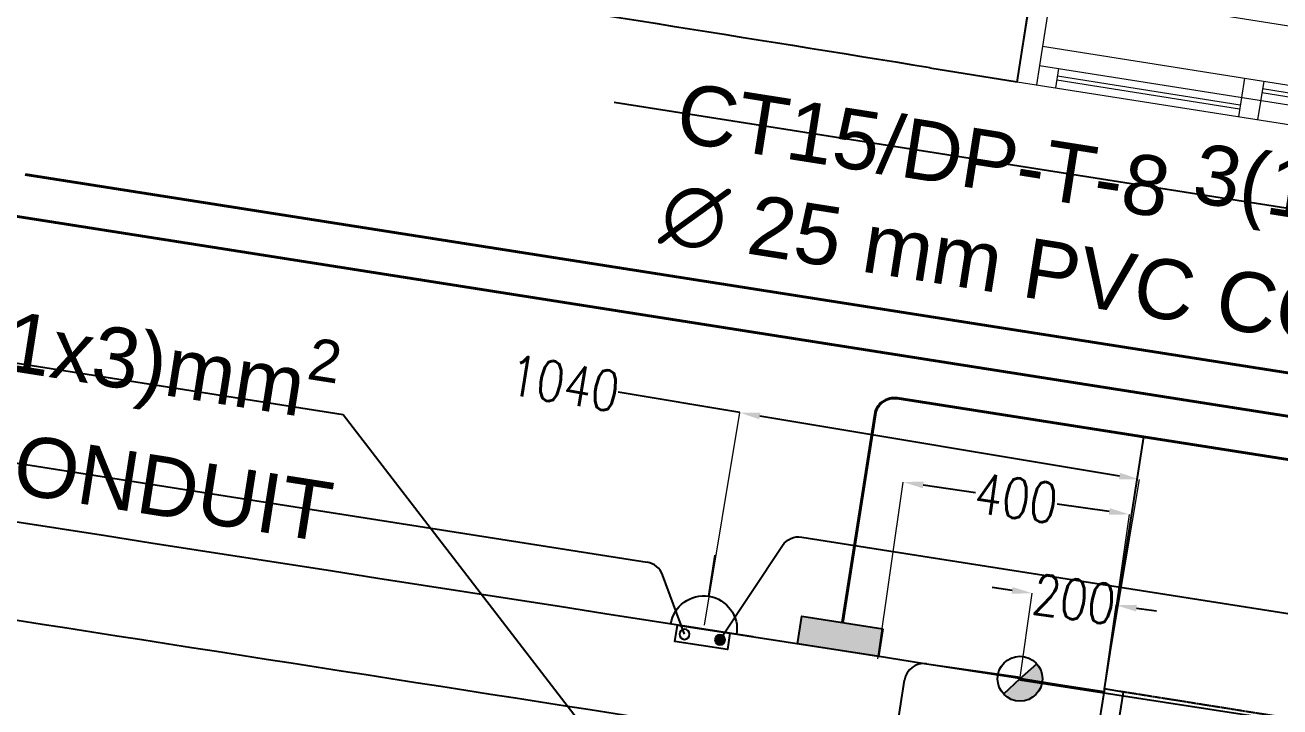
# Model space of a CAD drawing. Extents: x -678889171 to 586587, y -792238163 to 335485.
# Drawn here: x 34771 to 37993, y 37479 to 39229 of the extents above; entities that cross this region are included whole.
import ezdxf
from ezdxf import colors
from ezdxf.entities.mleader import LeaderData, LeaderLine
from ezdxf.math import Vec2, Vec3

# ---------------------------------------------------------------- set-up
doc = ezdxf.new("R2010")
doc.units = 0
doc.header["$MEASUREMENT"] = 0
doc.linetypes.add('XR-Typ32 7th to11Th$0$XR-A-TYP-2-3-4-6-7-8-9-10$0$HIDDEN', pattern=[0.375, 0.25, -0.125])
doc.layers.get('0').update_dxf_attribs({"color": 8})
doc.layers.get('Defpoints').update_dxf_attribs({"color": 252})
for name, color, linetype in [('1', 8, 'Continuous'), ('25MM POWER CONDUIT', 4, 'Continuous'), ('E-POW-BLOCK', 4, 'Continuous'), ('E-TEXT', 3, 'Continuous'), ('loop line emped', 1, 'Continuous'), ('MEP', 4, 'Continuous'), ('powr wire', 4, 'Continuous'), ('XR-A-9TH-FLOOR$0$A-WALL', 252, 'Continuous'), ('XR-A-TYP30$0$A-WALL', 252, 'Continuous'), ('XR-Typ29 7th to11Th$0$A-WALL', 252, 'Continuous'), ('XR-Typ32 7th to11Th$0$A-WALL', 252, 'Continuous'), ('XR-Typ32 7th to11Th$0$XR-A-TYP-2-3-4-6-7-8-9-10$0$A-DOOR', 252, 'Continuous'), ('XR-Typ32 7th to11Th$0$XR-A-TYP-2-3-4-6-7-8-9-10$0$A-FLOR-OVHD', 252, 'XR-Typ32 7th to11Th$0$XR-A-TYP-2-3-4-6-7-8-9-10$0$HIDDEN')]:
    doc.layers.add(name, color=color, linetype=linetype)
doc.layers.add('XR-Ducts$0$2nd floor towers$0$xref units$0$A-ELEV-GLAZ', color=252, linetype='Continuous', lineweight=20)
doc.layers.add('XR-Ducts$0$2nd floor towers$0$xref units$0$A-GLAZ-SILL', color=252, linetype='Continuous', lineweight=20)
doc.styles.get("Standard").update_dxf_attribs({"font": 'arial.ttf'})
doc.styles.add('Work$0$E-M.MODUL', font='romans.shx', dxfattribs={"width": 0.8})
doc.dimstyles.new('Work$0$S-DIM', dxfattribs={"dimscale": 500, "dimtxt": 0.2065, "dimasz": 0.104, "dimexe": 0, "dimexo": 0, "dimgap": 0, "dimtad": 0, "dimdec": 0, "dimzin": 0, "dimdsep": 46, "dimtxsty": 'Work$0$E-M.MODUL', "dimcen": 0.25, "dimclrd": 5, "dimclre": 5, "dimclrt": 1, "dimadec": 0, "dimazin": 0, "dimtfac": 1, "dimtdec": 0, "dimtofl": 0, "dimtmove": 0, "dimatfit": 3, "dimfxl": 1, "dimtolj": 1, "dimtzin": 0, "dimlwe": 13, "dimarcsym": 0})

# ---------------------------------------------------------------- blocks, each defined once
blk = doc.blocks.new('SO1')
at = {"layer": 'E-POW-BLOCK'}
h = blk.add_hatch(color=3, dxfattribs=at)
h.dxf.hatch_style = 1
edge = h.paths.add_edge_path()
edge.add_arc((-0.1064295025979398, -0.04814632734824666), 0.03025259035537483, 0, 360)
at = {"layer": 'E-POW-BLOCK', "color": 3}
for p, q in [((1.42e-14, 0.2000001000000597), (0, 0.4500002250000599)), ((-0.3000001499999971, 7.11e-14), (0.3000001499999971, 1.42e-14))]:
    blk.add_line(p, q, dxfattribs=at)
blk.add_lwpolyline([(0.1593095883453804, 4.265338082731773e-14), (-0.1593095883453804, 4.265338082731773e-14), (-0.1593095883453804, -0.09876317676643645), (0.1593095883453804, -0.09876317676643645)], close=True, dxfattribs=at)
for centre in [(-0.1064295025979398, -0.04814632734824666), (0.1096454942411166, -0.04814632734824666)]:
    blk.add_circle(centre, 0.03025259035537483, dxfattribs=at)
blk.add_arc((0, 1.42e-14), 0.2000001000000001, 0, 179.9999999999979, dxfattribs=at)
blk = doc.blocks.new('POWER OUTLET')
h = blk.add_hatch(color=3)
h.dxf.hatch_style = 1
h.paths.add_polyline_path([(-33.35452180699924, 31.98717332019851), (-34.06205133726363, 32.74224302445008, 0.207370734747003), (-34.38928182481724, 31.98717332019851, 0.6487759016068458), (-32.66350035819608, 31.21696708043626)])
at = {"color": 3}
for points in [[(-33.35452180699924, 31.98717332019851), (-34.06205133726363, 32.74224302445008)], [(-33.35452180699924, 31.98717332019851), (-32.66350035819608, 31.21696708043626)]]:
    blk.add_lwpolyline(points, dxfattribs=at)
blk.add_circle((-33.35452180699924, 31.98717332019851), 1.034760017818, dxfattribs=at)
blk = doc.blocks.new('*D2898')
at = {"layer": '25MM POWER CONDUIT', "color": 5, "lineweight": -2, "transparency": 16777216}
for p, q in [((37305.30888352758, 37778.39794855785), (37253.83168319228, 37785.75307232564)), ((37624.17534806368, 37732.83792787335), (37675.65254839898, 37725.48280410557))]:
    blk.add_line(p, q, dxfattribs=at)
at = {"layer": '25MM POWER CONDUIT', "color": 5, "lineweight": 13, "transparency": 16777216}
for p, q in [((37325.02347697472, 37548.74200027966), (37356.78608386288, 37771.04282479008)), ((37540.93554021573, 37517.89222275995), (37572.69814772838, 37740.19305164113))]:
    blk.add_line(p, q, dxfattribs=at)
at = {"layer": '25MM POWER CONDUIT', "color": 5, "transparency": 16777216}
for points in [[(37306.53473748887, 37786.97748194706), (37304.08302956628, 37769.81841516864), (37356.78608386288, 37771.04282479008)], [(37625.40120202498, 37741.41746126256), (37622.94949410239, 37724.25839448413), (37572.69814772838, 37740.19305164113)]]:
    blk.add_solid(points, dxfattribs=at)
at = {"layer": 'Defpoints', "color": 0, "transparency": 16777216}
for p in [(37356.78608386288, 37771.04282479008), (37325.02347697472, 37548.74200027966, 3.282074116925556e-06), (37540.93554021573, 37517.89222275995, 3.282074116925556e-06)]:
    blk.add_point(p, dxfattribs=at)
at = {"layer": '25MM POWER CONDUIT', "color": 1, "transparency": 16777216, "insert": (37464.74211579563, 37755.6179382156), "char_height": 103.25, "attachment_point": 5, "rotation": 351.8685472691534, "style": 'Work$0$E-M.MODUL'}
blk.add_mtext('\\A1;200', dxfattribs=at)
blk = doc.blocks.new('h')
h = blk.add_hatch()
h.set_pattern_fill('AR-CONC', color=4)
h.set_pattern_definition([(49.99999999999999, (0, 0), (7.172601826007535, -0.6275213498259511), [0.75, -8.25]), (355, (0, 0), (-1.38751333613, 7.521921337000118), [0.6, -6.6]), (100.45144446, (0.59771681, -0.05229344), (5.78508846727112, 6.894399909686294), [0.6374019199999998, -7.011421119999999]), (46.18420000000001, (0, 2), (10.67241330671572, -1.655192807930765), [1.125, -12.375]), (96.63563549, (0.88936745, 1.86206693), (9.346619456742284, 9.741186007745505), [0.95610342, -10.5171376]), (351.1841639899999, (0, 2), (9.346619450547731, 9.741186002699902), [0.9, -9.90000001]), (21, (1, 1.5), (5.969070521184617, -4.026188906653388), [0.75, -8.25]), (326.0000000000001, (1, 1.5), (2.433153319215817, 7.25150045046853), [0.6, -6.6]), (71.45144474, (1.49742254, 1.16448426), (8.402223767299711, 3.225311528063538), [0.6374019000000001, -7.01142112]), (37.50000000000001, (0, 0), (0.1215985531729067, 3.328938538313115), [0, -6.52, 0, -6.7, 0, -6.625]), (7.499999999999999, (0, 0), (2.630695374421486, 3.944117118823602), [0, -3.82, 0, -6.37, 0, -2.525]), (327.5, (-2.23, 0), (5.33822436172409, -0.2255487173437976), [0, -2.5, 0, -7.8, 0, -10.35]), (317.5, (-3.23, 0), (5.831861693423862, 1.001049823323177), [0, -3.25, 0, -5.18, 0, -7.35])])
h.paths.add_polyline_path([(648500834.4310429, 819108045.8914065), (648500906.656452, 819108048.82615), (648500915.1896517, 819107838.8201035), (648500842.9642427, 819107835.8853601)])
at = {"color": 4}
blk.add_lwpolyline([(648500834.4310429, 819108045.8914065), (648500906.656452, 819108048.82615), (648500915.1896517, 819107838.8201035), (648500842.9642427, 819107835.8853601)], close=True, dxfattribs=at)
blk = doc.blocks.new('*D2902')
at = {"layer": '25MM POWER CONDUIT', "color": 5, "lineweight": 13, "transparency": 16777216}
for p, q in [((36960.90009047246, 37602.81424635433), (37025.71357209411, 38056.43225241466)), ((37542.09366037106, 37525.15994345927), (37606.15279426297, 37973.49840420776))]:
    blk.add_line(p, q, dxfattribs=at)
at = {"layer": '25MM POWER CONDUIT', "color": 5, "lineweight": -2, "transparency": 16777216}
for p, q in [((37077.19077242941, 38049.07712864688), (37210.80090095529, 38029.98675416001)), ((37554.67559392767, 37980.85352797553), (37421.06546540179, 37999.9439024624))]:
    blk.add_line(p, q, dxfattribs=at)
at = {"layer": '25MM POWER CONDUIT', "color": 5, "transparency": 16777216}
for points in [[(37078.41662639071, 38057.65666203609), (37075.96491846812, 38040.49759525766), (37025.71357209411, 38056.43225241466)], [(37555.90144788897, 37989.43306136474), (37553.44973996637, 37972.27399458631), (37606.15279426297, 37973.49840420776)]]:
    blk.add_solid(points, dxfattribs=at)
at = {"layer": 'Defpoints', "color": 0, "transparency": 16777216}
for p in [(37025.71357209411, 38056.43225241466), (36960.90009047246, 37602.81424635433, 0.0524064364593957), (37542.09366037106, 37525.15994345927, 2.122541052956497e-06)]:
    blk.add_point(p, dxfattribs=at)
at = {"layer": '25MM POWER CONDUIT', "color": 1, "transparency": 16777216, "insert": (37315.93318317854, 38014.96532831121), "char_height": 103.25, "attachment_point": 5, "rotation": 351.8685472691534, "style": 'Work$0$E-M.MODUL'}
blk.add_mtext('\\A1;400', dxfattribs=at)
blk = doc.blocks.new('*D3306')
at = {"layer": '1', "color": 5, "lineweight": -2, "transparency": 16777216}
for p, q in [((36606.25585059583, 38234.49468350701), (36293.63050617448, 38286.74039341951)), ((37580.75579598208, 38071.63699341589), (36657.54456557174, 38225.92335244818))]:
    blk.add_line(p, q, dxfattribs=at)
at = {"layer": '1', "color": 5, "lineweight": 13, "transparency": 16777216}
for p, q in [((36515.14687978095, 37689.32124383935), (36606.25585059583, 38234.49468350701)), ((37540.93554014311, 37517.89222268941), (37632.04451095799, 38063.06566235707))]:
    blk.add_line(p, q, dxfattribs=at)
at = {"layer": '1', "color": 5, "transparency": 16777216}
for points in [[(36658.97312074821, 38234.47147161083), (36656.11601039527, 38217.37523328553), (36606.25585059583, 38234.49468350701)], [(37582.18435115855, 38080.18511257855), (37579.32724080561, 38063.08887425325), (37632.04451095799, 38063.06566235707)]]:
    blk.add_solid(points, dxfattribs=at)
at = {"layer": 'Defpoints', "color": 0, "transparency": 16777216}
for p in [(37632.04451095799, 38063.06566235707), (36515.14687978095, 37689.32124383935, 5.331979217254605e-06), (37540.93554014311, 37517.89222268941, 2.438577905969448e-08)]:
    blk.add_point(p, dxfattribs=at)
at = {"layer": '1', "color": 1, "transparency": 16777216, "insert": (36155.90715551161, 38309.75661508966), "char_height": 103.25, "attachment_point": 5, "rotation": 350.51244993788094, "style": 'Work$0$E-M.MODUL'}
blk.add_mtext('\\A1;1040', dxfattribs=at)
blk = doc.blocks.new('XR-Ducts$0$2nd floor towers$0$xref units$0$WINDUCT')
at = {"layer": 'XR-Ducts$0$2nd floor towers$0$xref units$0$A-ELEV-GLAZ', "extrusion": (9.407166294760566e-29, 1.548440174127147e-15, -1)}
for p, q in [((171211.1403306981, 30904.21280036221), (171461.1403306982, 30904.21280036221)), ((171211.1403306981, 30854.21280036221), (171211.1403306981, 30904.21280036221)), ((171461.1403306982, 30904.21280036221), (171461.1403306982, 29704.21280036221)), ((171211.1403306981, 30854.21280036221), (171411.1403306982, 30854.21280036221)), ((171361.1403306981, 30854.21280036221), (171361.1403306981, 29754.2128003622)), ((171411.1403306982, 30854.21280036221), (171461.1403306981, 30854.21280036221)), ((171411.1403306982, 30854.21280036221), (171411.1403306982, 29754.2128003622)), ((171411.1403306982, 30804.2128003622), (171461.1403306981, 30804.2128003622)), ((171431.1403306982, 30329.21280036222), (171431.1403306982, 30804.2128003622)), ((171441.1403306982, 30329.21280036222), (171441.1403306982, 30804.2128003622)), ((171361.1403306981, 30329.21280036222), (171461.1403306981, 30329.21280036222)), ((171361.1403306981, 30279.21280036221), (171461.1403306981, 30279.21280036221)), ((171381.1403306982, 29804.2128003622), (171381.1403306981, 30279.21280036221)), ((171391.1403306982, 29804.2128003622), (171391.1403306981, 30279.21280036221)), ((171411.1403306982, 29804.2128003622), (171361.1403306981, 29804.2128003622)), ((171461.1403306982, 29754.2128003622), (171211.1403306981, 29754.2128003622)), ((171211.1403306981, 29704.21280036221), (171211.1403306981, 29754.2128003622)), ((171461.1403306982, 29704.21280036221), (171211.1403306981, 29704.21280036221))]:
    blk.add_line(p, q, dxfattribs=at)
at = {"layer": 'XR-Ducts$0$2nd floor towers$0$xref units$0$A-GLAZ-SILL', "extrusion": (9.407166294760566e-29, 1.548440174127147e-15, -1)}
blk.add_line((171211.1403306981, 29754.2128003622), (171211.1403306981, 30854.21280036221), dxfattribs=at)
blk = doc.blocks.new('XR-Ducts')
at = {"xscale": -0.9999999999999999, "rotation": 81.02491405943562}
blk.add_blockref('XR-Ducts$0$2nd floor towers$0$xref units$0$WINDUCT', (97393.14465285905, 190102.2294737709), dxfattribs=at)
blk = doc.blocks.new('XR-Typ29 7th to11Th')
at = {"layer": 'XR-Typ29 7th to11Th$0$A-WALL'}
for p, q in [((40118.41889220554, 25560.95588343447), (40157.30794118808, 25808.03192484629)), ((40118.41889220555, 25560.95588343447), (39894.69524964371, 25596.38984488149))]:
    blk.add_line(p, q, dxfattribs=at)
blk = doc.blocks.new('*U1253')
for p, q in [((-4.570210876408964e-11, 109.9999999998791), (4.672529030358419e-11, -140.0000000001208)), ((49.9999999999452, 109.9999999998967), (-4.570210876408964e-11, 109.9999999998791)), ((50.00000000001558, -90.0000000001192), (49.9999999999452, 109.9999999998967)), ((949.99999999972, -89.99999999980278), (949.9999999996405, 110.0000000002131)), ((949.9999999996405, 110.0000000002131), (999.9999999996269, 110.0000000002307)), ((999.9999999996269, 110.0000000002307), (999.9999999997193, -139.9999999997693)), ((40.00000000003308, -140.0000000001068), (40.00000000001558, -90.00000000012272)), ((40.00000000001558, -90.00000000012272), (50.00000000001558, -90.0000000001192)), ((959.9999999997154, -89.99999999979926), (949.99999999972, -89.99999999980278)), ((959.999999999733, -139.9999999997834), (959.9999999997154, -89.99999999979926)), ((40.00000000003308, -140.0000000001068), (4.672529030358419e-11, -140.0000000001208)), ((959.999999999733, -139.9999999997834), (999.9999999997193, -139.9999999997693)), ((40.00000000032594, -959.9999999998475), (40.00000000006378, -240.0000000000727)), ((90.00000000030775, -959.99999999983), (90.00000000004559, -240.0000000000551))]:
    blk.add_line(p, q)
for points in [[(90.00000000004559, -240.0000000000551), (40.00000000006378, -240.0000000000727), (40.00000000002854, -140.0000000001068), (90.00000000001035, -140.0000000000892), (90.00000000004093, -227.0000000000579)], [(90.00000000029866, -959.99999999983), (40.00000000031685, -959.9999999998475), (40.00000000035197, -1059.999999999811), (90.00000000033378, -1059.999999999794), (90.0000000003032, -972.9999999998228), (90.00000000033378, -1059.999999999794)]]:
    blk.add_lwpolyline(points, close=True)
blk.add_arc((40.00000000002854, -140.0000000001068), 919.9999999997044, 270.0000000000196, 1.995545567143771e-11)
at = {"layer": 'XR-Typ32 7th to11Th$0$XR-A-TYP-2-3-4-6-7-8-9-10$0$A-FLOR-OVHD'}
for p, q in [((959.9999999996451, 110.0000000002849), (39.99999999994066, 109.9999999999614)), ((959.999999999733, -139.9999999997834), (40.00000000002854, -140.0000000001068))]:
    blk.add_line(p, q, dxfattribs=at)
blk = doc.blocks.new('XR-Typ32 7th to11Th')
at = {"layer": 'XR-Typ32 7th to11Th$0$A-WALL'}
blk.add_line((40342.6385316099, 24003.73565169362, 1.219288952979861e-08), (40302.02861215374, 23748.89028666892, 1.219288952979861e-08), dxfattribs=at)
for centre, radius, start, end in [((-211978.4947656292, -1584046.746403005, 2.438577905969448e-08), 1627718.055705443, 81.08236406203146, 81.34802139050852), ((-227142.0328678346, -1678412.757065867, 2.438577905969448e-08), 1723043.992397992, 81.07067405156356, 81.20846986420216)]:
    blk.add_arc(centre, radius, start, end, dxfattribs=at)
at = {"layer": 'XR-Typ32 7th to11Th$0$XR-A-TYP-2-3-4-6-7-8-9-10$0$A-DOOR', "rotation": 350.9574783198396}
blk.add_blockref('*U1253', (40325.26692750971, 23894.58091878173, 3.570190678330858e-06), dxfattribs=at)
blk = doc.blocks.new('XR-A-TYP30')
at = {"layer": 'XR-A-TYP30$0$A-WALL', "elevation": -1.943051911670849e-07}
blk.add_lwpolyline([(37071.09159294712, 26040.32170073106, -0.002795447819653542), (39894.97691158342, 25598.17165004803)], format="xyb", dxfattribs=at)

msp = doc.modelspace()

# ---------------------------------------------------------------- block references
at = {"layer": 'XR-A-9TH-FLOOR$0$A-WALL'}
msp.add_blockref('XR-Ducts', (-2800.434649049275, 13522.11598560929), dxfattribs=at)

# ---------------------------------------------------------------- next in the draw order: block references
msp.add_blockref('XR-Typ29 7th to11Th', (-2800.434649049275, 13522.11598560929), dxfattribs=at)

# ---------------------------------------------------------------- next in the draw order: block references
for name in ['XR-A-TYP30', 'XR-Typ32 7th to11Th']:
    msp.add_blockref(name, (-2800.434649049275, 13522.11598560929), dxfattribs=at)

# ---------------------------------------------------------------- next in the draw order: linework, layer by layer
at = {"color": 240, "true_color": 0xed1f24}
for p, q in [((28438.21719257718, 39096.11117155289), (36368.66433117788, 37850.70667532821)), ((36464.00575502244, 37665.6668093758, 2.357781472126842e-06), (36407.84057756173, 37818.5536416067, 1.486291480673344e-06))]:
    msp.add_line(p, q, dxfattribs=at)
at = {"color": 240, "true_color": 0xed1f24, "extrusion": (2.177184961437737e-09, 1.38638091479345e-08, 1)}
msp.add_arc((36360.90735465078, 37801.31204692432, 0.000605062104402722), 50, 20.17153427104176, 81.07511134627906, dxfattribs=at)
at = {"layer": '1', "color": 4}
for p, q in [((37542.20388256063, 37525.85163730291, 1.219288952979861e-08), (37643.68971197944, 38172.08987392325)), ((37085.33797796804, 37589.98471243063, -6.731046376718709e-07), (37326.00309798089, 37555.59819310273, -4.110210622268202e-06)), ((36745.4199248139, 35738.09329862376), (37028.86770478371, 37548.22263314432, 2.374637654003683e-08))]:
    msp.add_line(p, q, dxfattribs=at)
msp.add_lwpolyline([(36555.27756352024, 37651.40498508116), (36715.64837208428, 37893.50394376072, -0.293385355994958), (36765.08941394504, 37915.28627966174), (39354.12592532425, 37508.70167530874), (43426.45583220603, 36831.0862093379), (45492.99852060524, 36477.69107179529), (46857.29569911436, 36231.37441504694), (49807.84645459036, 35699.87983154523), (52602.6112027218, 35186.7511632471, -0.2285115655352399), (52637.68451622248, 35161.1308680091), (52792.52376805773, 34871.25472392741)], format="xyb", dxfattribs=at)
at = {"layer": '1', "color": 4, "extrusion": (1.396732005488294e-08, -2.200258380586559e-09, 0.9999999999999999)}
msp.add_arc((37078.26574357595, 37540.48740441591, 0.000434602001354467), 50, 81.86854726880702, 171.1003370456212, dxfattribs=at)
at = {"layer": 'loop line emped', "color": 3}
msp.add_line((37325.02347697469, 37548.74200027966, -4.110210622268415e-06), (38528.83800301651, 37362.79864519804), dxfattribs=at)
at = {"layer": 'powr wire', "color": 6, "lineweight": 40}
for p, q in [((34771.28948285093, 38845.86715847608), (39450.17640101936, 38111.09058114404)), ((37010.44594811511, 38271.53503974348), (39416.88168605568, 37893.62622381633)), ((36869.4925099441, 37696.2667396408, 0.001895196844930169), (36953.2943431841, 38229.897387867, 0.000160563439801864))]:
    msp.add_line(p, q, dxfattribs=at)
msp.add_lwpolyline([(30737.12172456915, 39368.0516145077), (39433.94703441535, 38002.29440630487), (43509.63106686246, 37324.12083050259), (45579.55867241579, 36970.14684536589), (46946.13180271871, 36723.41927753044), (49897.31313686611, 36191.81114555614), (56597.64969972687, 34961.60571241117), (61342.86773417363, 34034.72147404614), (65596.60130083517, 33145.97944006289)], dxfattribs=at)
at = {"layer": 'powr wire', "color": 6, "lineweight": 40, "extrusion": (4.981947334634789e-07, 3.172388577702338e-06, 0.999999999994844)}
msp.add_arc((37002.68897158337, 38222.14041108856, 0.1398505898657028), 50, 81.0751113461197, 171.0751113462323, dxfattribs=at)

# ---------------------------------------------------------------- next in the draw order: block references
at = {"layer": 'E-POW-BLOCK', "extrusion": (1.750068726858596e-08, 1.119996533375358e-07, 0.9999999999999936), "xscale": -427.5336916951263, "yscale": 427.5336916951264, "zscale": 427.5336916951261, "rotation": 351.1189705928556}
msp.add_blockref('SO1', (36513.49874204333, 37678.76715711329, 0.004859044568127913), dxfattribs=at)
at = {"layer": 'E-POW-BLOCK', "xscale": 55.67728743761145, "yscale": 55.67728743761145, "zscale": 55.67728743761145, "rotation": 90.0000000004097}
msp.add_blockref('POWER OUTLET', (39106.40378345703, 39408.77964454674, 3.033321541475966e-06), dxfattribs=at)
at = {"layer": 'MEP', "rotation": 258.7798653460893}
msp.add_blockref('h', (-677230643.1333798, 795524888.470042, 0.001885782900432016), dxfattribs=at)

# ---------------------------------------------------------------- next in the draw order: dimensions: what is measured, and where the dimension line sits
at = {"layer": '1', "color": 4}
dim = msp.add_linear_dim(base=(37632.04451095799, 38063.06566235707), p1=(36515.14687978095, 37689.32124383935, 5.331979217254605e-06), p2=(37540.93554014311, 37517.89222268941, 2.438577905969448e-08), angle=350.5124499378806, dimstyle='Work$0$S-DIM', dxfattribs=at)
dim.commit()
dim.dimension.update_dxf_attribs({"geometry": '*D3306', "text_midpoint": (36155.90715551161, 38309.75661508966), "dimtype": 161})
at = {"layer": '25MM POWER CONDUIT'}
for base, p1, p2, text, picture, middle in [((37025.71357209411, 38056.43225241466), (37542.09366037106, 37525.15994345926, 2.122541052956497e-06), (36960.90009047245, 37602.81424635433, 0.0524064364593957), '400', '*D2902', (37315.93318317854, 38014.96532831121)), ((37356.78608386288, 37771.04282479008, -4.110210622268415e-06), (37540.93554021572, 37517.89222275995, -8.281365053428594e-07), (37325.02347697472, 37548.74200027966, -8.281365053428594e-07), '200', '*D2898', (37464.74211579563, 37755.6179382156, -4.110210622268415e-06))]:
    dim = msp.add_linear_dim(base=base, p1=p1, p2=p2, angle=351.8685472691533, text=text, dimstyle='Work$0$S-DIM', dxfattribs=at)
    dim.commit()
    dim.dimension.update_dxf_attribs({"geometry": picture, "text_midpoint": middle})

# ---------------------------------------------------------------- next in the draw order: leaders
at = {"layer": 'E-TEXT', "color": 30}
ml = msp.add_multileader_mtext('Standard', dxfattribs=at)
ml.set_content('\\C30;CT15/DP-T-8 {\\A1;3(1x3)mm\\H0.7x;\\S2^ ;\\H1.42857x; \\P∅ 25 mm PVC CONDUIT}', color=3)
ml.set_leader_properties(color=30)
ml.build(insert=Vec2(0, 0))
ml.multileader.update_dxf_attribs({"text_right_attachment_type": 6, "dogleg_length": 0.2763936738358556, "arrow_head_size": 153.5520410199195, "scale": 2})
ctx = ml.context
ctx.base_point, ctx.scale, ctx.char_height, ctx.arrow_head_size, ctx.landing_gap_size, ctx.plane_origin, ctx.plane_x_axis, ctx.plane_y_axis = Vec3(36460.63114071629, 39108.14855328858, 1.121664793996461e-05), 2, 153.5520410199195, 153.5520410199195, 3.071040820398391, Vec3(34832.24195135749, 47525.35532053036, 5.163237768592068e-05), Vec3(0.987858365473169, -0.1553571683723638, -6.650382193993394e-10), Vec3(0.1553571683723638, 0.987858365473169, 4.772532821513509e-09)
ctx.right_attachment = 6
notes = []
notes.append((ctx, [(1, (1, 1, 0), (38828.25700956971, 38630.12035214657, 9.113579110952093e-06), (-0.987858365473169, 0.1553571683723637, 6.650382193993399e-10), 0.5527873476717117, [(1, [(38594.39977876429, 37011.74565946036, 1.296646600813052e-06)], 0, [])])]))
ctx.mtext.insert, ctx.mtext.text_direction, ctx.mtext.rotation, ctx.mtext.width, ctx.mtext.defined_height, ctx.mtext.flow_direction, ctx.mtext.extrusion = Vec3(36476.07263599335, 39186.56765420362, 1.159576826599117e-05), Vec3(0.987858365473169, -0.1553571683723638, -6.650382193993403e-10), 6.127196305825363, 2517.586958115766, 582.9320752441894, 5, Vec3(-8.448361672147636e-11, -4.817904926852595e-09, 1)
ml = msp.add_multileader_mtext('Standard', dxfattribs=at)
ml.set_content('\\C30;CT12/DP-T-8 {\\A1;3(1x3)mm\\H0.7x;\\S2^ ;\\H1.42857x; \\P∅ 25 mm PVC CONDUIT}', color=3)
ml.set_leader_properties(color=30)
ml.build(insert=Vec2(0, 0))
ml.multileader.update_dxf_attribs({"text_right_attachment_type": 6, "dogleg_length": 0.2763936738358558, "arrow_head_size": 153.5520410199195, "scale": 2})
ctx = ml.context
ctx.base_point, ctx.scale, ctx.char_height, ctx.arrow_head_size, ctx.landing_gap_size, ctx.plane_origin, ctx.plane_x_axis, ctx.plane_y_axis = Vec3(33220.54492589062, 38706.77006630661, 8.921662501896456e-06), 2, 153.5520410199195, 153.5520410199195, 3.071040820398391, Vec3(34133.17381034864, 43823.64540450381, 3.365138359268395e-05), Vec3(0.9878583654731691, -0.1553571683723638, -6.650382193993394e-10), Vec3(0.1553571683723638, 0.9878583654731691, 4.772532821513516e-09)
ctx.right_attachment = 6
notes.append((ctx, [(1, (1, 1, 0), (35588.17079474404, 38228.7418651646, 6.81859367288394e-06), (-0.9878583654731691, 0.1553571683723638, 6.650382193993404e-10), 0.5527873476717117, [(1, [(36622.44307233096, 36885.75416789766, 4.355856921498944e-07)], 0, [])])]))
ctx.mtext.insert, ctx.mtext.text_direction, ctx.mtext.rotation, ctx.mtext.width, ctx.mtext.defined_height, ctx.mtext.flow_direction, ctx.mtext.extrusion = Vec3(33235.98642116769, 38785.18916722166, 9.300782827923015e-06), Vec3(0.9878583654731691, -0.1553571683723638, -6.650382193993403e-10), 6.127196305825363, 2709.162634908766, 395.9356961945766, 5, Vec3(-8.448361672147637e-11, -4.817904926852595e-09, 1)
for ctx, leaders in notes:
    for number, flags, end, landing, length, lines in leaders:
        leader = LeaderData()
        leader.index, (leader.has_last_leader_line, leader.has_dogleg_vector, leader.attachment_direction) = number, flags
        leader.last_leader_point, leader.dogleg_vector, leader.dogleg_length = Vec3(end), Vec3(landing), length
        for number, points, colour, breaks in lines:
            line = LeaderLine()
            line.index, line.vertices, line.color, line.breaks = number, Vec3.list(points), colors.encode_raw_color(colour), breaks
            leader.lines.append(line)
        ctx.leaders.append(leader)

doc.saveas('drawing.dxf')
